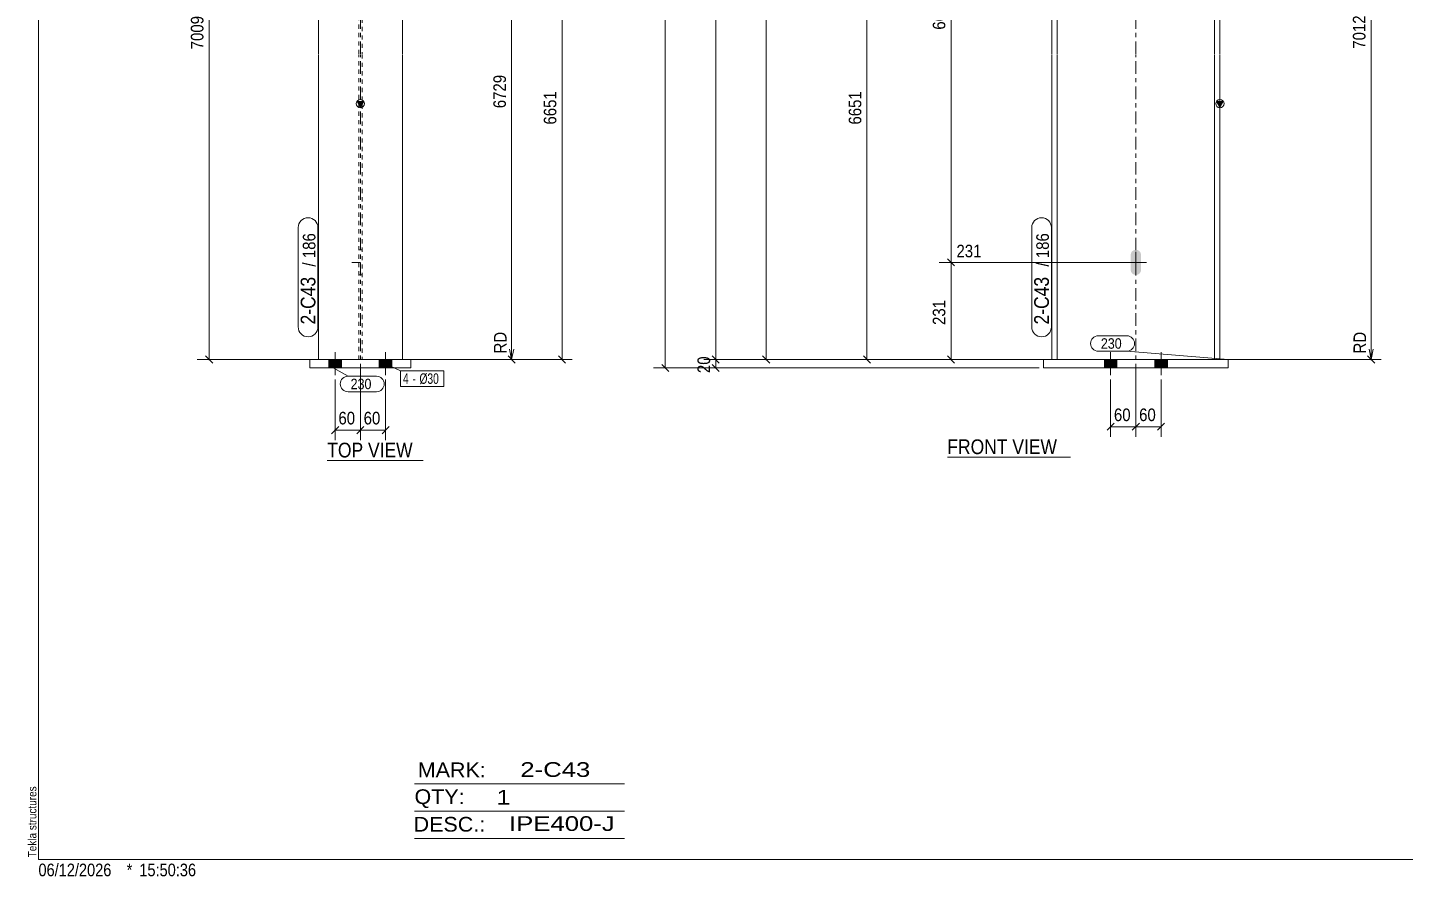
# Model space of a CAD drawing. Header units: millimetres. Extents: x 2 to 579, y 1 to 405.
# Drawn here: x 2.4 to 330.4, y 1 to 203 of the extents above; entities that cross this region are included whole.
import ezdxf

# ---------------------------------------------------------------- set-up
doc = ezdxf.new("R2010")
doc.units = ezdxf.units.MM
for name, pattern in [('XKITLINE00', [0]), ('XKITLINE01', [4, 1, -1, 1, -1]), ('XKITLINE02', [4, 2, -2]), ('XKITLINE03', [6, 3, -1, 1, -1])]:
    doc.linetypes.add(name, pattern=pattern)
for name, color, linetype, lineweight in [('Bolt', 3, 'Continuous', 0), ('BoltMark', 7, 'Continuous', 0), ('Dimensions', 7, 'Continuous', 0), ('DrawingSheet', 5, 'Continuous', 0), ('OtherObjectType', 7, 'Continuous', 0), ('Part', 2, 'Continuous', 0), ('PartMark', 7, 'Continuous', 0)]:
    doc.layers.add(name, color=color, linetype=linetype, lineweight=lineweight)
doc.styles.add('ARIAL', font='ARIAL.TTF')
doc.styles.add('ARIAL_NARROW', font='ARIALN.TTF')

# ---------------------------------------------------------------- blocks, each defined once
blk = doc.blocks.new('*A2')
at = {"layer": 'Bolt'}
for points in [[(266.68, 263.85), (266.2, 263.75), (265.72, 263.85), (265.32, 264.12), (265.05, 264.52), (264.95, 265), (264.95, 268.5), (265.05, 268.98), (265.32, 269.39), (265.72, 269.66), (266.2, 269.75), (266.68, 269.66), (267.09, 269.39), (267.36, 268.98), (267.45, 268.5), (267.45, 265), (267.36, 264.52), (267.09, 264.12)], [(266.68, 144.19), (266.2, 144.1), (265.72, 144.19), (265.32, 144.46), (265.05, 144.87), (264.95, 145.35), (264.95, 148.85), (265.05, 149.33), (265.32, 149.73), (265.72, 150), (266.2, 150.1), (266.68, 150), (267.09, 149.73), (267.36, 149.33), (267.45, 148.85), (267.45, 145.35), (267.36, 144.87), (267.09, 144.46)]]:
    blk.add_hatch(color=3, dxfattribs=at).paths.add_polyline_path(points, flags=17)
at = {"layer": 'Bolt', "color": 3, "linetype": 'XKITLINE00', "lineweight": 0}
for p, q in [((266.2, 269.25), (266.2, 264.25)), ((268.7, 266.75), (263.7, 266.75)), ((266.2, 149.6), (266.2, 144.6)), ((268.7, 147.1), (263.7, 147.1))]:
    blk.add_line(p, q, dxfattribs=at)
blk = doc.blocks.new('*A5')
at = {"layer": 'Bolt'}
for points in [[(261.7, 123.97), (261.7, 121.97), (258.7, 121.97), (258.7, 123.97)], [(261.7, 123.97), (261.7, 121.97), (258.7, 121.97), (258.7, 123.97)], [(273.7, 123.97), (273.7, 121.97), (270.7, 121.97), (270.7, 123.97)], [(273.7, 123.97), (273.7, 121.97), (270.7, 121.97), (270.7, 123.97)]]:
    blk.add_hatch(color=3, dxfattribs=at).paths.add_polyline_path(points, flags=17)
at = {"layer": 'Bolt', "color": 3, "linetype": 'XKITLINE00', "lineweight": 0}
for p, q in [((260.2, 125.72), (260.2, 120.22)), ((260.2, 125.72), (260.2, 120.22)), ((272.2, 125.72), (272.2, 120.22)), ((272.2, 125.72), (272.2, 120.22)), ((258.7, 123.97), (258.7, 121.97)), ((258.7, 123.97), (258.7, 121.97)), ((261.7, 123.97), (261.7, 121.97)), ((261.7, 123.97), (261.7, 121.97)), ((270.7, 123.97), (270.7, 121.97)), ((270.7, 123.97), (270.7, 121.97)), ((273.7, 123.97), (273.7, 121.97)), ((273.7, 123.97), (273.7, 121.97))]:
    blk.add_line(p, q, dxfattribs=at)
blk = doc.blocks.new('*A8')
at = {"layer": 'Part'}
blk.add_hatch(color=2, dxfattribs=at).paths.add_polyline_path([(285.4, 185.37), (287, 185.37), (286.2, 183.97)], flags=17)
at = {"layer": 'Part', "color": 7, "linetype": 'XKITLINE03', "lineweight": 0}
for p, q in [((266.2, 196.7), (266.2, 321.15)), ((266.2, 113.97), (266.2, 196.6))]:
    blk.add_line(p, q, dxfattribs=at)
at = {"layer": 'Part', "color": 2, "linetype": 'XKITLINE00', "lineweight": 0}
for p, q in [((247.5, 313.12), (246.2, 313.26)), ((246.2, 313.26), (246.2, 196.7)), ((247.5, 313.12), (247.5, 196.7)), ((284.9, 309.18), (284.9, 196.7)), ((286.2, 309.04), (284.9, 309.18)), ((286.2, 196.7), (286.2, 309.04)), ((246.2, 196.6), (246.2, 123.97)), ((247.5, 196.6), (247.5, 123.97)), ((284.9, 196.6), (284.9, 123.97)), ((286.2, 123.97), (286.2, 196.6)), ((286.2, 183.97), (285.4, 185.37)), ((285.4, 185.37), (287, 185.37)), ((287, 185.37), (286.2, 183.97))]:
    blk.add_line(p, q, dxfattribs=at)
at = {"layer": 'Part', "color": 7, "linetype": 'XKITLINE01', "lineweight": 0}
for p, q in [((284.9, 309.18), (247.5, 313.12)), ((286.2, 123.97), (246.2, 123.97))]:
    blk.add_line(p, q, dxfattribs=at)
at = {"layer": 'Part', "color": 2, "linetype": 'XKITLINE00', "lineweight": 0}
blk.add_circle((286.2, 184.87), 1, dxfattribs=at)
blk = doc.blocks.new('*A12')
at = {"layer": 'Part', "color": 2, "linetype": 'XKITLINE00', "lineweight": 0}
for p, q in [((288.2, 123.97), (244.2, 123.97)), ((244.2, 123.97), (244.2, 121.97)), ((288.2, 121.97), (244.2, 121.97)), ((288.2, 123.97), (288.2, 121.97))]:
    blk.add_line(p, q, dxfattribs=at)
blk = doc.blocks.new('*A16')
at = {"layer": 'Bolt', "color": 3, "linetype": 'XKITLINE02', "lineweight": 0}
for p, q in [((81.21, 269.75), (82.01, 269.75)), ((79.61, 266.75), (83.61, 266.75)), ((81.21, 263.75), (82.01, 263.75)), ((81.21, 150.1), (82.01, 150.1)), ((79.61, 147.1), (83.61, 147.1)), ((81.21, 144.1), (82.01, 144.1))]:
    blk.add_line(p, q, dxfattribs=at)
blk = doc.blocks.new('*A19')
at = {"layer": 'Bolt'}
for points in [[(77.11, 123.97), (77.11, 121.97), (74.11, 121.97), (74.11, 123.97)], [(77.11, 123.97), (77.11, 121.97), (74.11, 121.97), (74.11, 123.97)], [(89.11, 123.97), (89.11, 121.97), (86.11, 121.97), (86.11, 123.97)], [(89.11, 123.97), (89.11, 121.97), (86.11, 121.97), (86.11, 123.97)]]:
    blk.add_hatch(color=3, dxfattribs=at).paths.add_polyline_path(points, flags=17)
at = {"layer": 'Bolt', "color": 3, "linetype": 'XKITLINE00', "lineweight": 0}
for p, q in [((75.61, 125.72), (75.61, 120.22)), ((75.61, 125.72), (75.61, 120.22)), ((87.61, 125.72), (87.61, 120.22)), ((87.61, 125.72), (87.61, 120.22)), ((74.11, 123.97), (74.11, 121.97)), ((74.11, 123.97), (74.11, 121.97)), ((77.11, 123.97), (77.11, 121.97)), ((77.11, 123.97), (77.11, 121.97)), ((86.11, 123.97), (86.11, 121.97)), ((86.11, 123.97), (86.11, 121.97)), ((89.11, 123.97), (89.11, 121.97)), ((89.11, 123.97), (89.11, 121.97))]:
    blk.add_line(p, q, dxfattribs=at)
blk = doc.blocks.new('*A22')
at = {"layer": 'Part'}
blk.add_hatch(color=2, dxfattribs=at).paths.add_polyline_path([(80.81, 185.37), (82.41, 185.37), (81.61, 183.97)], flags=17)
at = {"layer": 'Part', "color": 7, "linetype": 'XKITLINE03', "lineweight": 0}
for p, q in [((81.61, 196.7), (81.61, 321.15)), ((81.61, 113.97), (81.61, 196.6))]:
    blk.add_line(p, q, dxfattribs=at)
at = {"layer": 'Part', "color": 2, "linetype": 'XKITLINE00', "lineweight": 0}
for p, q in [((91.61, 313.26), (71.61, 313.26)), ((71.61, 313.26), (71.61, 196.7)), ((91.61, 196.7), (91.61, 313.26)), ((71.61, 196.6), (71.61, 123.97)), ((91.61, 123.97), (91.61, 196.6)), ((81.61, 183.97), (80.81, 185.37)), ((80.81, 185.37), (82.41, 185.37)), ((82.41, 185.37), (81.61, 183.97))]:
    blk.add_line(p, q, dxfattribs=at)
at = {"layer": 'Part', "color": 7, "linetype": 'XKITLINE01', "lineweight": 0}
for p, q in [((81.21, 313.12), (71.61, 313.12)), ((81.21, 196.7), (81.21, 313.12)), ((82.01, 313.12), (82.01, 196.7)), ((82.01, 313.12), (91.61, 313.12)), ((81.21, 309.18), (71.61, 309.18)), ((71.61, 309.04), (91.61, 309.04)), ((82.01, 309.18), (91.61, 309.18)), ((81.21, 123.97), (81.21, 196.6)), ((82.01, 196.6), (82.01, 123.97)), ((71.61, 123.97), (91.61, 123.97))]:
    blk.add_line(p, q, dxfattribs=at)
at = {"layer": 'Part', "color": 2, "linetype": 'XKITLINE00', "lineweight": 0}
blk.add_circle((81.61, 184.87), 1, dxfattribs=at)
blk = doc.blocks.new('*A26')
at = {"layer": 'Part', "color": 2, "linetype": 'XKITLINE00', "lineweight": 0}
for p, q in [((69.61, 121.97), (69.61, 123.97)), ((69.61, 123.97), (93.61, 123.97)), ((93.61, 121.97), (69.61, 121.97)), ((93.61, 123.97), (93.61, 121.97))]:
    blk.add_line(p, q, dxfattribs=at)
blk = doc.blocks.new('*A34')
at = {"layer": 'DrawingSheet', "color": 5, "linetype": 'XKITLINE00', "lineweight": 0}
for p, q in [((5, 405), (5, 5)), ((5, 5), (579, 5))]:
    blk.add_line(p, q, dxfattribs=at)
at = {"layer": 'DrawingSheet', "color": 5, "style": 'ARIAL', "width": 0.85}
blk.add_text('Tekla structures', height=2, rotation=90, dxfattribs=at).set_placement((4.5, 5.5))
blk = doc.blocks.new('*A38')
at = {"layer": 'OtherObjectType', "color": 6, "linetype": 'XKITLINE00', "lineweight": 0}
for p, q in [((94.5, 23), (144.5, 23)), ((94.5, 16.5), (144.5, 16.5)), ((94.5, 10), (144.5, 10))]:
    blk.add_line(p, q, dxfattribs=at)
at = {"layer": 'OtherObjectType', "color": 6, "style": 'ARIAL_NARROW'}
for s, width, p in [('MARK:', 1.275, (95.27, 24.58)), ('2-C43', 1.525501, (119.69, 24.65)), ('QTY:', 1.275, (94.5, 18.19)), ('1', 1.525501, (113.99, 18.05)), ('DESC.:', 1.275, (94.29, 11.63)), ('IPE400-J', 1.525501, (117, 11.79))]:
    blk.add_text(s, height=3.5, dxfattribs=dict(at, width=width)).set_placement(p)
blk = doc.blocks.new('*A41')
at = {"layer": 'OtherObjectType', "color": 7, "style": 'ARIAL_NARROW', "width": 1.008832}
for s, p in [('06/12/2026', (4.99, 1)), ('*', (26, 1)), ('15:50:36', (29, 1))]:
    blk.add_text(s, height=3, dxfattribs=at).set_placement(p)
blk = doc.blocks.new('*A42')
at = {"layer": 'Dimensions', "color": 7, "linetype": 'XKITLINE00', "lineweight": 0}
for p, q in [((153.35, 331.48), (155.05, 329.79)), ((261.61, 330.64), (151.35, 330.64)), ((154.2, 121.97), (154.2, 330.64)), ((243.2, 121.97), (151.35, 121.97)), ((153.35, 122.82), (155.05, 121.13))]:
    blk.add_line(p, q, dxfattribs=at)
at = {"layer": 'Dimensions', "color": 3}
for p in [(154.2, 330.64), (154.2, 121.97)]:
    blk.add_point(p, dxfattribs=at)
at = {"layer": 'Dimensions', "color": 3, "style": 'ARIAL', "width": 0.85}
blk.add_text('7530', height=3, rotation=90.0002, dxfattribs=at).set_placement((152.85, 221.85))
blk = doc.blocks.new('*A43')
at = {"layer": 'Dimensions', "color": 7, "linetype": 'XKITLINE00', "lineweight": 0}
for p, q in [((165.35, 124.82), (167.05, 123.13)), ((245.2, 123.97), (163.35, 123.97)), ((243.2, 121.97), (163.35, 121.97)), ((165.35, 122.82), (167.05, 121.13)), ((166.2, 121.97), (166.2, 123.97))]:
    blk.add_line(p, q, dxfattribs=at)
at = {"layer": 'Dimensions', "color": 3}
for p in [(166.2, 123.97), (166.2, 121.97)]:
    blk.add_point(p, dxfattribs=at)
at = {"layer": 'Dimensions', "color": 3, "style": 'ARIAL', "width": 0.85}
blk.add_text('20', height=3, rotation=90.0002, dxfattribs=at).set_placement((164.85, 120.75))
blk = doc.blocks.new('*A44')
at = {"layer": 'Dimensions', "color": 7, "linetype": 'XKITLINE00', "lineweight": 0}
for p, q in [((245.2, 313.26), (163.35, 313.26)), ((165.35, 314.11), (167.05, 312.41)), ((166.2, 123.97), (166.2, 313.26)), ((165.35, 124.82), (167.05, 123.13)), ((245.2, 123.97), (163.35, 123.97))]:
    blk.add_line(p, q, dxfattribs=at)
at = {"layer": 'Dimensions', "color": 3}
for p in [(166.2, 313.26), (166.2, 123.97)]:
    blk.add_point(p, dxfattribs=at)
at = {"layer": 'Dimensions', "color": 3, "style": 'ARIAL', "width": 0.85}
blk.add_text('7336', height=3, rotation=90.0002, dxfattribs=at).set_placement((164.85, 214.17))
blk = doc.blocks.new('*A46')
at = {"layer": 'Dimensions', "color": 7, "linetype": 'XKITLINE00', "lineweight": 0}
for p, q in [((259.72, 312.74), (175.35, 312.74)), ((177.35, 313.58), (179.05, 311.89)), ((178.2, 123.97), (178.2, 312.74)), ((177.35, 124.82), (179.05, 123.13)), ((245.2, 123.97), (175.35, 123.97))]:
    blk.add_line(p, q, dxfattribs=at)
at = {"layer": 'Dimensions', "color": 3}
for p in [(178.2, 312.74), (178.2, 123.97)]:
    blk.add_point(p, dxfattribs=at)
at = {"layer": 'Dimensions', "color": 3, "style": 'ARIAL', "width": 0.85}
blk.add_text('7331', height=3, dxfattribs=at).set_placement((179.5, 313.94))
blk.add_text('7331', height=3, rotation=90.0002, dxfattribs=at).set_placement((176.85, 213.9))
blk = doc.blocks.new('*A50')
at = {"layer": 'Dimensions', "color": 7, "linetype": 'XKITLINE00', "lineweight": 0}
for p, q in [((246.5, 244.7), (199.35, 244.7)), ((201.35, 245.55), (203.05, 243.85)), ((202.2, 123.97), (202.2, 244.7)), ((201.35, 124.82), (203.05, 123.13)), ((245.2, 123.97), (199.35, 123.97))]:
    blk.add_line(p, q, dxfattribs=at)
at = {"layer": 'Dimensions', "color": 3}
for p in [(202.2, 244.7), (202.2, 123.97)]:
    blk.add_point(p, dxfattribs=at)
at = {"layer": 'Dimensions', "color": 3, "style": 'ARIAL', "width": 0.85}
blk.add_text('6651', height=3, dxfattribs=at).set_placement((203.5, 245.9))
blk.add_text('6651', height=3, rotation=90.0002, dxfattribs=at).set_placement((200.85, 179.89))
blk = doc.blocks.new('*A52')
at = {"layer": 'Dimensions', "color": 7, "linetype": 'XKITLINE00', "lineweight": 0}
for p, q in [((221.35, 147.95), (223.05, 146.25)), ((265.2, 147.1), (219.35, 147.1)), ((222.2, 123.97), (222.2, 147.1)), ((221.35, 124.82), (223.05, 123.13)), ((245.2, 123.97), (219.35, 123.97))]:
    blk.add_line(p, q, dxfattribs=at)
at = {"layer": 'Dimensions', "color": 3}
for p in [(222.2, 147.1), (222.2, 123.97)]:
    blk.add_point(p, dxfattribs=at)
at = {"layer": 'Dimensions', "color": 3, "style": 'ARIAL', "width": 0.85}
blk.add_text('231', height=3, dxfattribs=at).set_placement((223.5, 148.3))
blk.add_text('231', height=3, rotation=90.0002, dxfattribs=at).set_placement((220.85, 132.2))
blk = doc.blocks.new('*A53')
at = {"layer": 'Dimensions', "color": 7, "linetype": 'XKITLINE00', "lineweight": 0}
for p, q in [((265.2, 266.75), (219.35, 266.75)), ((221.35, 267.6), (223.05, 265.9)), ((222.2, 147.1), (222.2, 266.75)), ((221.35, 147.95), (223.05, 146.25)), ((265.2, 147.1), (219.35, 147.1))]:
    blk.add_line(p, q, dxfattribs=at)
at = {"layer": 'Dimensions', "color": 3}
for p in [(222.2, 266.75), (222.2, 147.1)]:
    blk.add_point(p, dxfattribs=at)
at = {"layer": 'Dimensions', "color": 3, "style": 'ARIAL', "width": 0.85}
blk.add_text('6871', height=3, dxfattribs=at).set_placement((223.5, 267.95))
blk.add_text('6640', height=3, rotation=90.0002, dxfattribs=at).set_placement((220.85, 202.47))
blk = doc.blocks.new('*A55')
at = {"layer": 'Dimensions', "color": 7, "linetype": 'XKITLINE00', "lineweight": 0}
for p, q in [((290.9, 280.82), (324.6, 280.82)), ((321.35, 281.66), (323.05, 279.97)), ((322.2, 123.97), (322.2, 280.82)), ((322.2, 131.2), (322.2, 123.97)), ((321.35, 124.82), (323.05, 123.13)), ((321.7, 126.47), (322.2, 123.97)), ((322.7, 126.47), (322.2, 123.97)), ((287.2, 123.97), (324.6, 123.97)), ((287.2, 123.97), (324.6, 123.97))]:
    blk.add_line(p, q, dxfattribs=at)
at = {"layer": 'Dimensions', "color": 3}
for p in [(322.2, 280.82), (322.2, 123.97)]:
    blk.add_point(p, dxfattribs=at)
at = {"layer": 'Dimensions', "color": 7}
blk.add_point((322.2, 123.97), dxfattribs=at)
at = {"layer": 'Dimensions', "color": 3, "style": 'ARIAL', "width": 0.85}
blk.add_text('7012', height=3, dxfattribs=at).set_placement((307.5, 282.02))
for s, p in [('7012', (320.85, 197.94)), ('RD', (321, 125.42))]:
    blk.add_text(s, height=3, rotation=90.0002, dxfattribs=at).set_placement(p)
blk = doc.blocks.new('*A59')
at = {"layer": 'Dimensions', "color": 7, "linetype": 'XKITLINE00', "lineweight": 0}
for p, q in [((266.2, 122.97), (266.2, 105.57)), ((260.2, 119.22), (260.2, 105.57)), ((261.05, 108.82), (259.35, 107.13)), ((267.05, 108.82), (265.35, 107.13)), ((260.2, 107.97), (266.2, 107.97))]:
    blk.add_line(p, q, dxfattribs=at)
at = {"layer": 'Dimensions', "color": 3}
for p in [(260.2, 107.97), (266.2, 107.97)]:
    blk.add_point(p, dxfattribs=at)
at = {"layer": 'Dimensions', "color": 3, "style": 'ARIAL', "width": 0.85}
blk.add_text('60', height=3, dxfattribs=at).set_placement((260.98, 109.32))
blk = doc.blocks.new('*A60')
at = {"layer": 'Dimensions', "color": 7, "linetype": 'XKITLINE00', "lineweight": 0}
for p, q in [((266.2, 122.97), (266.2, 105.57)), ((272.2, 119.22), (272.2, 105.57)), ((267.05, 108.82), (265.35, 107.13)), ((273.05, 108.82), (271.35, 107.13)), ((266.2, 107.97), (272.2, 107.97))]:
    blk.add_line(p, q, dxfattribs=at)
at = {"layer": 'Dimensions', "color": 3}
for p in [(266.2, 107.97), (272.2, 107.97)]:
    blk.add_point(p, dxfattribs=at)
at = {"layer": 'Dimensions', "color": 3, "style": 'ARIAL', "width": 0.85}
blk.add_text('60', height=3, dxfattribs=at).set_placement((266.98, 109.32))
blk = doc.blocks.new('*A71')
at = {"layer": 'PartMark', "color": 7, "linetype": 'XKITLINE00', "lineweight": 0}
for p, q in [((257.27, 129.64), (264.04, 129.64)), ((257.27, 125.94), (264.04, 125.94)), ((288.2, 123.97), (264.04, 125.94))]:
    blk.add_line(p, q, dxfattribs=at)
for centre, start, end in [((257.27, 127.79), 90, 270), ((264.04, 127.79), 270, 90)]:
    blk.add_arc(centre, 1.85, start, end, dxfattribs=at)
at = {"layer": 'PartMark', "color": 3, "style": 'ARIAL', "width": 0.85}
blk.add_text('230', height=2.5, dxfattribs=at).set_placement((257.87, 126.54))
blk = doc.blocks.new('*A73')
at = {"layer": 'PartMark', "color": 7, "linetype": 'XKITLINE00', "lineweight": 0}
for p, q in [((241.4, 131.72), (241.4, 155.37)), ((246.1, 131.72), (246.1, 155.37))]:
    blk.add_line(p, q, dxfattribs=at)
for centre, start, end in [((243.75, 155.37), 0, 180), ((243.75, 131.72), 180, 0)]:
    blk.add_arc(centre, 2.35, start, end, dxfattribs=at)
at = {"layer": 'PartMark', "color": 3, "style": 'ARIAL', "width": 0.85}
for s, p in [('186', (245.5, 148.1)), ('/', (245.5, 146.09))]:
    blk.add_text(s, height=3, rotation=90.0002, dxfattribs=at).set_placement(p)
at = {"layer": 'PartMark', "color": 1, "style": 'ARIAL', "width": 0.85}
blk.add_text('2-C43', height=3.5, rotation=90.0002, dxfattribs=at).set_placement((245.5, 132.32))
blk = doc.blocks.new('*A76')
at = {"layer": 'OtherObjectType', "color": 7, "linetype": 'XKITLINE00', "lineweight": 0}
blk.add_line((221.33, 100.72), (250.63, 100.72), dxfattribs=at)
at = {"layer": 'OtherObjectType', "color": 7, "style": 'ARIAL', "width": 0.85}
blk.add_text('FRONT VIEW', height=3.5, dxfattribs=at).set_placement((221.33, 101.47))
blk = doc.blocks.new('*A79')
at = {"layer": 'Dimensions', "color": 7, "linetype": 'XKITLINE00', "lineweight": 0}
for p, q in [((81.61, 122.97), (81.61, 104.78)), ((75.61, 119.22), (75.61, 104.78)), ((76.46, 108.03), (74.77, 106.33)), ((75.61, 107.18), (81.61, 107.18)), ((82.46, 108.03), (80.77, 106.33))]:
    blk.add_line(p, q, dxfattribs=at)
at = {"layer": 'Dimensions', "color": 3}
for p in [(75.61, 107.18), (81.61, 107.18)]:
    blk.add_point(p, dxfattribs=at)
at = {"layer": 'Dimensions', "color": 3, "style": 'ARIAL', "width": 0.85}
blk.add_text('60', height=3, dxfattribs=at).set_placement((76.39, 108.53))
blk = doc.blocks.new('*A80')
at = {"layer": 'Dimensions', "color": 7, "linetype": 'XKITLINE00', "lineweight": 0}
for p, q in [((81.61, 122.97), (81.61, 104.78)), ((87.61, 119.22), (87.61, 104.78)), ((82.46, 108.03), (80.77, 106.33)), ((81.61, 107.18), (87.61, 107.18)), ((88.46, 108.03), (86.77, 106.33))]:
    blk.add_line(p, q, dxfattribs=at)
at = {"layer": 'Dimensions', "color": 3}
for p in [(81.61, 107.18), (87.61, 107.18)]:
    blk.add_point(p, dxfattribs=at)
at = {"layer": 'Dimensions', "color": 3, "style": 'ARIAL', "width": 0.85}
blk.add_text('60', height=3, dxfattribs=at).set_placement((82.39, 108.53))
blk = doc.blocks.new('*A85')
at = {"layer": 'Dimensions', "color": 7, "linetype": 'XKITLINE00', "lineweight": 0}
for p, q in [((65.21, 280.55), (42.76, 280.55)), ((44.77, 281.4), (46.46, 279.7)), ((45.61, 123.97), (45.61, 280.55)), ((44.77, 124.82), (46.46, 123.13)), ((70.61, 123.97), (42.76, 123.97))]:
    blk.add_line(p, q, dxfattribs=at)
at = {"layer": 'Dimensions', "color": 3}
for p in [(45.61, 280.55), (45.61, 123.97)]:
    blk.add_point(p, dxfattribs=at)
at = {"layer": 'Dimensions', "color": 3, "style": 'ARIAL', "width": 0.85}
blk.add_text('7009', height=3, dxfattribs=at).set_placement((46.91, 281.75))
blk.add_text('7009', height=3, rotation=90.0002, dxfattribs=at).set_placement((44.26, 197.81))
blk = doc.blocks.new('*A87')
at = {"layer": 'Dimensions', "color": 7, "linetype": 'XKITLINE00', "lineweight": 0}
for p, q in [((82.21, 244.7), (132.01, 244.7)), ((128.77, 245.55), (130.46, 243.85)), ((129.61, 123.97), (129.61, 244.7)), ((128.77, 124.82), (130.46, 123.13)), ((92.61, 123.97), (132.01, 123.97))]:
    blk.add_line(p, q, dxfattribs=at)
at = {"layer": 'Dimensions', "color": 3}
for p in [(129.61, 244.7), (129.61, 123.97)]:
    blk.add_point(p, dxfattribs=at)
at = {"layer": 'Dimensions', "color": 3, "style": 'ARIAL', "width": 0.85}
blk.add_text('6651', height=3, dxfattribs=at).set_placement((119.41, 245.9))
blk.add_text('6651', height=3, rotation=90.0002, dxfattribs=at).set_placement((128.26, 179.89))
blk = doc.blocks.new('*A89')
at = {"layer": 'Dimensions', "color": 7, "linetype": 'XKITLINE00', "lineweight": 0}
for p, q in [((116.77, 253.35), (118.46, 251.65)), ((87.61, 252.5), (120.01, 252.5)), ((117.61, 123.97), (117.61, 252.5)), ((117.61, 131.2), (117.61, 123.97)), ((116.77, 124.82), (118.46, 123.13)), ((117.11, 126.47), (117.61, 123.97)), ((118.11, 126.47), (117.61, 123.97)), ((92.61, 123.97), (120.01, 123.97)), ((92.61, 123.97), (120.01, 123.97))]:
    blk.add_line(p, q, dxfattribs=at)
at = {"layer": 'Dimensions', "color": 3}
for p in [(117.61, 252.5), (117.61, 123.97)]:
    blk.add_point(p, dxfattribs=at)
at = {"layer": 'Dimensions', "color": 7}
blk.add_point((117.61, 123.97), dxfattribs=at)
at = {"layer": 'Dimensions', "color": 3, "style": 'ARIAL', "width": 0.85}
blk.add_text('6729', height=3, dxfattribs=at).set_placement((102.91, 253.7))
for s, p in [('6729', (116.26, 183.79)), ('RD', (116.41, 125.42))]:
    blk.add_text(s, height=3, rotation=90.0002, dxfattribs=at).set_placement(p)
blk = doc.blocks.new('*A98')
at = {"layer": 'BoltMark', "color": 7, "linetype": 'XKITLINE00', "lineweight": 0}
for p, q in [((87.61, 122.97), (91.15, 121.29)), ((91.15, 121.29), (101.45, 121.29)), ((91.15, 117.59), (91.15, 121.29)), ((101.45, 117.59), (101.45, 121.29)), ((91.15, 117.59), (101.45, 117.59))]:
    blk.add_line(p, q, dxfattribs=at)
at = {"layer": 'BoltMark', "color": 3, "style": 'ARIAL_NARROW', "width": 0.85}
for s, p in [('4', (91.75, 118.19)), ('-', (94.02, 118.19)), ('Ø30', (95.68, 118.19))]:
    blk.add_text(s, height=2.5, dxfattribs=at).set_placement(p)
blk = doc.blocks.new('*A102')
at = {"layer": 'PartMark', "color": 7, "linetype": 'XKITLINE00', "lineweight": 0}
for p, q in [((74.44, 122.4), (78.69, 120.01)), ((78.69, 120.01), (85.45, 120.01)), ((78.69, 116.31), (85.45, 116.31))]:
    blk.add_line(p, q, dxfattribs=at)
for centre, start, end in [((78.69, 118.16), 90, 270), ((85.45, 118.16), 270, 90)]:
    blk.add_arc(centre, 1.85, start, end, dxfattribs=at)
at = {"layer": 'PartMark', "color": 3, "style": 'ARIAL', "width": 0.85}
blk.add_text('230', height=2.5, dxfattribs=at).set_placement((79.29, 116.91))
blk = doc.blocks.new('*A106')
at = {"layer": 'PartMark', "color": 7, "linetype": 'XKITLINE00', "lineweight": 0}
for p, q in [((66.81, 131.72), (66.81, 155.37)), ((71.51, 131.72), (71.51, 155.37))]:
    blk.add_line(p, q, dxfattribs=at)
for centre, start, end in [((69.16, 155.37), 0, 180), ((69.16, 131.72), 180, 0)]:
    blk.add_arc(centre, 2.35, start, end, dxfattribs=at)
at = {"layer": 'PartMark', "color": 3, "style": 'ARIAL', "width": 0.85}
for s, p in [('186', (70.91, 148.1)), ('/', (70.91, 146.09))]:
    blk.add_text(s, height=3, rotation=90.0002, dxfattribs=at).set_placement(p)
at = {"layer": 'PartMark', "color": 1, "style": 'ARIAL', "width": 0.85}
blk.add_text('2-C43', height=3.5, rotation=90.0002, dxfattribs=at).set_placement((70.91, 132.32))
blk = doc.blocks.new('*A107')
at = {"layer": 'OtherObjectType', "color": 7, "linetype": 'XKITLINE00', "lineweight": 0}
blk.add_line((73.73, 99.93), (96.55, 99.93), dxfattribs=at)
at = {"layer": 'OtherObjectType', "color": 7, "style": 'ARIAL', "width": 0.85}
blk.add_text('TOP VIEW', height=3.5, dxfattribs=at).set_placement((73.73, 100.68))

msp = doc.modelspace()

# ---------------------------------------------------------------- block references
at = {"lineweight": 0}
for name in ['*A34', '*A42', '*A46', '*A44', '*A85', '*A55', '*A16', '*A53', '*A2', '*A89', '*A87', '*A50', '*A106', '*A73', '*A52', '*A71', '*A19', '*A43', '*A5', '*A26', '*A102', '*A79', '*A80', '*A98', '*A12', '*A59', '*A60', '*A76', '*A107', '*A38', '*A41']:
    msp.add_blockref(name, (0, 0), dxfattribs=at)
at = {"layer": 'Part', "lineweight": 0}
for name in ['*A22', '*A8']:
    msp.add_blockref(name, (0, 0), dxfattribs=at)

doc.saveas('drawing.dxf')
